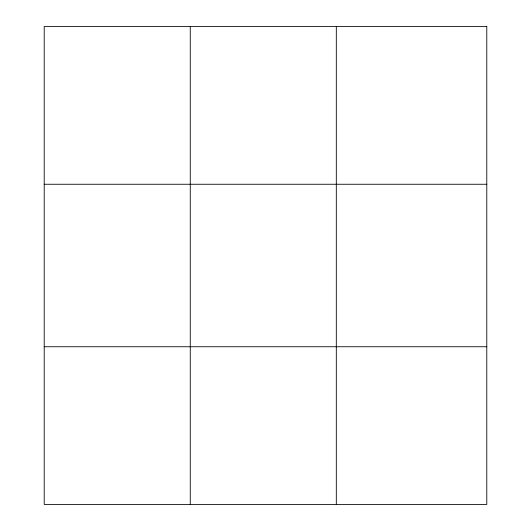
<?xml version="1.0" encoding="UTF-8"?>
<svg xmlns="http://www.w3.org/2000/svg" width="531" height="531" viewBox="0 0 531 531"><rect width="100%" height="100%" fill="white"/><g stroke="black" fill="none" stroke-linecap="round" stroke-linejoin="round"><path stroke-width="0.8" d="M190.264 504.45L190.264 26.55M336.309 504.45L336.309 26.55M44.212 184.257L486.788 184.257M44.212 346.743L486.788 346.743M486.788 26.55L486.788 504.45L44.212 504.45L44.212 26.55L486.788 26.55"/></g></svg>
